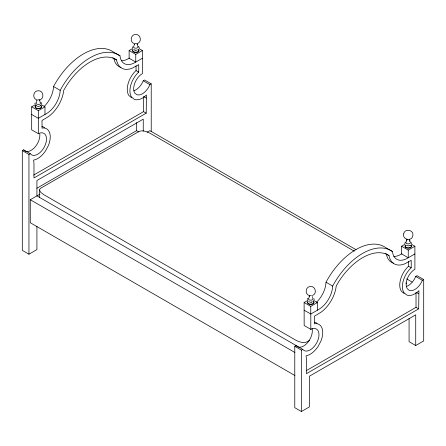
<?xml version="1.0" encoding="UTF-8"?>
<svg xmlns="http://www.w3.org/2000/svg" width="446" height="446" viewBox="0 0 446 446"><rect width="100%" height="100%" fill="white"/><g stroke="black" fill="none" stroke-linecap="round" stroke-linejoin="round"><path stroke-width="0.67" d="M39.504 197.6L39.543 189.5L40.469 188.34L139.119 131.386C142.748 129.948 146.812 131.587 150.073 133.276L354.358 251.221M406.167 283.868L406.105 282.831M116.568 59.926L113.568 58.32A51.736 29.871 -60 0 0 66.599 85.442L63.717 90.309L63.65 91.09A24.759 14.294 -60 0 1 48.614 116.501L42.024 120.459L42.024 128.186L42.71 127.98A17.684 10.208 -60 0 1 48.441 145.407L45.654 150.72A17.684 10.208 -60 0 1 33.578 160.114L33.968 162.907L33.968 177.976L146.199 113.178L146.472 94.992A17.673 10.202 -60 0 1 134.263 99.319L131.525 97.044A17.673 10.202 -60 0 1 138.165 72.57L138.723 72.135L138.723 64.631L132.674 67.97A26.526 15.315 -60 0 1 116.718 60.807L116.568 59.926L112.71 57.751M389.046 255.608L386.046 254.008A51.736 29.871 -60 0 0 339.077 281.125L336.195 285.992L336.128 286.772A24.759 14.294 -60 0 1 321.092 312.183L314.502 316.147L314.502 323.868L315.188 323.668A17.684 10.208 -60 0 1 320.919 341.09L318.132 346.403A17.684 10.208 -60 0 1 306.056 355.802L306.447 358.59L306.447 373.659L418.677 308.861L418.95 290.675A17.673 10.202 -60 0 1 406.741 295.007L404.004 292.727A17.673 10.202 -60 0 1 410.643 268.252L411.201 267.817L411.201 260.313L405.152 263.658A26.526 15.315 -60 0 1 389.196 256.489L389.046 255.608L385.188 253.434M406.964 239.234L406.852 239.909M139.252 48.045L138.684 46.345M411.73 243.728L411.502 242.496M309.357 296.194L309.418 295.86M34.844 103.806L35.078 103.071M36.856 100.818L36.979 100.272M134.296 44.561L134.374 44.226M307.272 299.517L307.84 298.313M309.279 296.534L309.401 295.988M406.774 240.243L406.897 239.697M36.907 100.595L36.611 101.543M134.346 44.338L134.051 45.286M309.329 296.311L309.039 297.259M406.824 240.026L406.529 240.974M132.518 46.813L132.284 48.045M405.33 242.027L404.762 243.728M136.063 65.824L136.063 70.602L135.506 71.037A17.673 10.202 -60 0 0 128.872 95.505L131.603 97.785M408.542 261.507L408.542 266.284L407.984 266.719A17.673 10.202 -60 0 0 401.35 291.193L404.082 293.468M36.923 226.406L36.923 249.598L28.945 254.203L22.3 250.368L22.3 150.603L28.945 154.444L30.272 153.675A12.382 7.147 -60 0 0 45.236 145.017A12.382 7.147 -60 0 0 38.328 133.677L31.683 129.842L31.683 106.817L35.563 104.581M129.123 50.56L135.768 54.395L135.768 62.072L129.123 58.236L129.123 50.56L132.445 48.642M31.683 106.817L38.328 110.653L44.974 106.817L44.974 114.494M129.446 58.052L128.292 58.716A21.291 12.293 -60 0 1 121.284 60.762M135.768 54.395L142.419 50.56L142.419 73.584A12.371 7.142 -60 0 0 134.798 93.036L136.71 94.63A12.371 7.142 -60 0 0 149.895 84.612L151.222 83.848L151.222 131.648M142.419 58.236L134.943 62.552A21.291 12.293 -60 0 1 119.991 55.834L113.34 51.998A56.971 32.892 -60 0 0 53.531 86.53A19.524 11.273 -60 0 1 44.076 106.533M22.3 150.603L23.627 149.839A12.382 7.147 -60 0 0 34.047 148.089A12.382 7.147 -60 0 0 39.778 133.861M133.817 90.817A12.371 7.142 -60 0 0 143.25 80.776L144.576 80.007L151.222 83.848M33.723 175.044L143.54 111.645L146.199 113.178M36.884 188.229L136.599 130.656L138.817 131.938M294.901 375.521L30.272 222.738L30.272 199.719L39.923 194.149M147.124 132.256L149.895 130.656L356.047 249.682M409.077 318.494L409.077 341.692L415.728 345.527L415.728 314.831L309.401 376.218L309.401 406.914L301.424 411.519L294.778 407.683L294.778 346.291L301.424 350.127L302.75 349.357A12.382 7.147 -60 0 0 317.714 340.705A12.382 7.147 -60 0 0 310.806 329.36L304.161 325.524L304.111 302.533L307.985 300.292M415.728 345.527L423.7 340.922L423.7 279.53L422.373 280.3A12.371 7.142 -60 0 1 409.188 290.313L407.276 288.718A12.371 7.142 -60 0 1 414.897 269.267L414.897 246.242L408.252 250.083L408.252 257.755L401.601 253.919L401.601 246.242L404.923 244.324M304.111 302.533L310.756 306.369L317.401 302.533L317.401 310.204M401.924 253.735L400.776 254.398A21.291 12.293 -60 0 1 393.762 256.444M414.897 253.919L407.421 258.234A21.291 12.293 -60 0 1 392.469 251.522L385.818 247.681A56.971 32.892 -60 0 0 326.009 282.212A19.524 11.273 -60 0 1 316.554 302.215M294.778 346.291L296.105 345.522A12.382 7.147 -60 0 0 297.504 346.732M406.295 286.499A12.371 7.142 -60 0 0 415.728 276.459L417.055 275.695L423.7 279.53M309.596 340.248C305.616 343.978 299.835 342.478 295.637 340.092L43.747 194.662L40.703 192.315L39.504 190.002M306.201 370.726L416.018 307.327L418.677 308.861M410.498 245.456L409.718 245.779M312.417 295.508C317.524 293.858 315.383 285.535 310.148 286.499C305.226 286.85 304.718 294.711 309.58 295.631M136.944 43.658C142.146 42.654 141.031 34.203 135.768 34.481C130.511 34.203 129.396 42.654 134.597 43.658M39.504 99.915C44.706 98.912 43.585 90.46 38.328 90.739C33.344 90.488 31.9 98.259 36.667 99.793M136.532 50.264L135.01 50.264M39.086 106.522L37.57 106.522M311.514 302.237L309.992 302.237M139.096 48.642L142.419 50.56M136.063 70.602L138.723 72.135M143.25 80.776L149.895 84.612M411.574 244.324L414.897 246.242M146.199 98.075L143.54 96.542L143.54 111.645M401.601 246.242L408.252 250.083M408.542 266.284L411.201 267.817M415.728 276.459L422.373 280.3M406.685 278.912L412.11 282.045M418.677 293.758L416.018 292.225L416.018 307.327M53.531 86.53L60.182 90.365A56.971 32.892 -60 0 1 119.991 55.834M41.099 104.581L44.974 106.817M326.009 282.212L332.66 286.048A56.971 32.892 -60 0 1 392.469 251.522M31.683 114.494L38.328 118.329L46.384 113.68A19.524 11.273 -60 0 0 60.182 90.365M313.521 300.292L317.401 302.533M304.111 310.204L310.806 314.012L310.806 329.36M23.627 149.839L30.272 153.675M302.75 349.357L36.923 195.883L36.923 180.535L143.25 119.149L143.25 131.157M30.272 199.719L294.901 352.502M41.244 102.602L41.812 103.806M314.006 298.787L314.24 299.517M409.963 240.974L409.673 240.026M312.473 297.259L312.228 296.534M137.485 45.286L137.195 44.338M40.045 101.543L39.755 100.595M409.601 239.697L409.723 240.243M137.123 44.015L137.245 44.561M39.677 100.272L39.806 100.818M409.645 239.909L409.528 239.234M39.727 100.484L39.61 99.804M386.387 254.075L386.537 254.956A26.526 15.315 -60 0 0 393.472 263.129M113.908 58.393L114.059 59.268A26.526 15.315 -60 0 0 120.994 67.441M310.756 306.369L310.756 314.045L318.862 309.362A19.524 11.273 -60 0 0 332.66 286.048M301.424 350.127L301.424 411.519M136.599 122.65L136.599 130.656M38.328 110.653L38.328 133.677M28.945 154.444L28.945 254.203M41.93 126.53A17.684 10.208 -60 0 1 44.589 127.69M312.01 328.34A12.382 7.147 -60 0 1 308.392 341.619A12.382 7.147 -60 0 1 298.062 346.977M314.408 322.213A17.684 10.208 -60 0 1 317.067 323.372M39.989 102.134A2.347 1.355 0 0 1 39.989 104.052A2.347 1.355 0 0 1 36.667 104.052A2.347 1.355 0 0 1 36.667 102.134M40.597 105.362A2.347 1.355 0 0 1 40.363 105.691M39.989 105.97A2.347 1.355 0 0 1 39.504 106.187M37.152 106.187A2.347 1.355 0 0 1 36.667 105.97M36.293 105.691A2.347 1.355 0 0 1 36.059 105.362M40.58 105.63A3.183 1.834 0 0 1 40.764 108.11A3.183 1.834 0 0 1 36.505 108.434A3.183 1.834 0 0 1 35.574 106.014M40.58 105.323A3.183 1.834 0 0 1 40.58 107.921A3.183 1.834 0 0 1 36.081 107.921A3.183 1.834 0 0 1 36.081 105.323M38.936 99.737A1.215 0.702 0 0 1 37.72 99.737M137.429 45.877A2.347 1.355 0 0 1 137.429 47.794A2.347 1.355 0 0 1 134.107 47.794A2.347 1.355 0 0 1 134.107 45.877M138.528 49.757A3.183 1.834 0 0 1 135.768 52.511A3.183 1.834 0 0 1 133.014 49.757M138.528 49.445A3.183 1.834 0 0 1 135.768 52.199A3.183 1.834 0 0 1 133.014 49.445M137.429 49.712A2.347 1.355 0 0 1 136.944 49.93M135.16 50.063A2.347 1.355 0 0 1 134.107 49.712M136.381 43.479A1.215 0.702 0 0 1 135.16 43.479M312.417 297.85A2.347 1.355 0 0 1 312.417 299.768A2.347 1.355 0 0 1 309.095 299.768A2.347 1.355 0 0 1 309.095 297.85M313.51 301.725A3.183 1.834 0 0 1 310.756 304.479A3.183 1.834 0 0 1 308.002 301.725M313.51 301.418A3.183 1.834 0 0 1 310.756 304.172A3.183 1.834 0 0 1 308.002 301.418M312.417 301.686A2.347 1.355 0 0 1 311.364 302.037M309.58 301.903A2.347 1.355 0 0 1 309.095 301.686M311.364 295.447A1.215 0.702 0 0 1 310.148 295.447M410.281 241.844A2.347 1.355 0 0 1 409.595 243.633A2.347 1.355 0 0 1 406.451 243.393A2.347 1.355 0 0 1 406.585 241.559M409.422 241.347A2.347 1.355 0 0 1 409.907 241.559M411.006 245.439A3.183 1.834 0 0 1 408.246 248.193A3.183 1.834 0 0 1 405.492 245.439M411.006 245.127A3.183 1.834 0 0 1 408.246 247.881A3.183 1.834 0 0 1 405.492 245.127M409.422 245.612A2.347 1.355 0 0 1 407.075 245.612M406.585 245.4A2.347 1.355 0 0 1 406.211 245.116M403.708 233.855C402.058 239.703 411.859 241.81 412.79 235.839C414.44 229.991 404.639 227.884 403.708 233.855"/></g></svg>
